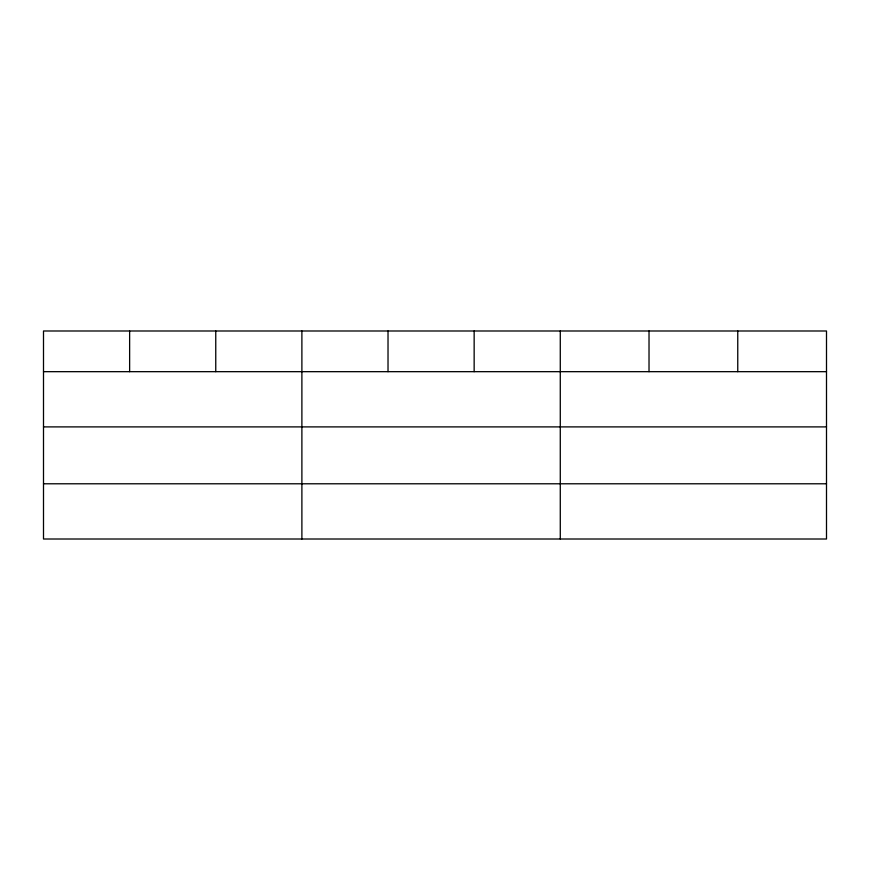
<?xml version="1.0" encoding="UTF-8"?>
<svg xmlns="http://www.w3.org/2000/svg" width="870" height="870" viewBox="0 0 870 870"><rect width="100%" height="100%" fill="white"/><g stroke="black" fill="none" stroke-linecap="round" stroke-linejoin="round"><path stroke-width="1.3" d="M826.5 426.898L826.5 330.991L43.5 330.991L43.5 539.008L826.5 539.008L826.5 426.898L43.5 426.898M43.5 371.675L826.5 371.675M43.5 483.785L826.5 483.785M737.76 330.991L737.76 371.675M649.02 330.991L649.02 371.675M560.28 330.991L560.28 539.008M474.15 330.991L474.15 371.675M388.02 330.991L388.02 371.675M301.89 330.991L301.89 539.008M215.76 330.991L215.76 371.675M129.63 330.991L129.63 371.675"/></g></svg>
